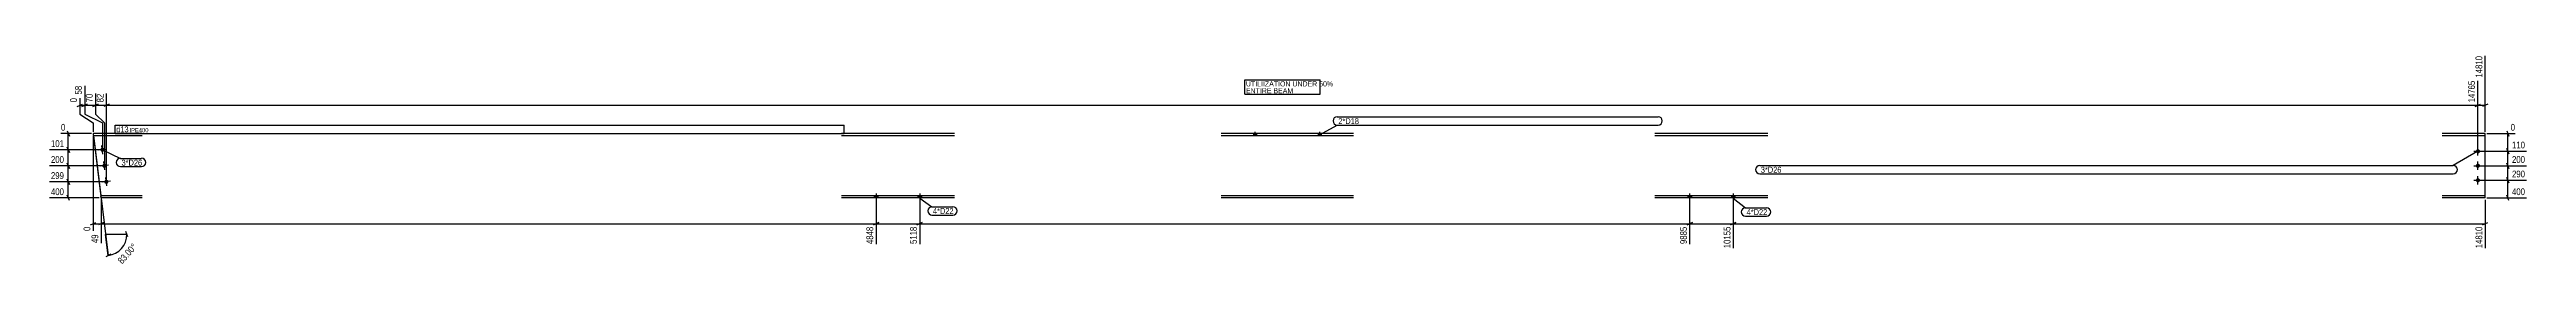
# Model space of a CAD drawing. Header units: millimetres. Extents: x 32 to 38340, y 21 to 1337.
# Drawn here: x 32 to 15368, y 21 to 1337 of the extents above; entities that cross this region are included whole.
import ezdxf

# ---------------------------------------------------------------- set-up
doc = ezdxf.new("R2010")
doc.units = ezdxf.units.MM
doc.linetypes.add('DXK_LINE_DOT2', pattern=[3.9198, 1.9599, -1.9599])
for name, color, linetype in [('MÅLSÆTNING', 7, 'Continuous'), ('STÅL', 7, 'Continuous'), ('TEKST', 7, 'Continuous')]:
    doc.layers.add(name, color=color, linetype=linetype)
doc.styles.add('Arial Narrow', font='ARIALN.TTF', dxfattribs={"height": 0.2})

msp = doc.modelspace()

# ---------------------------------------------------------------- hatches: boundary and pattern name
at = {"layer": 'STÅL', "linetype": 'Continuous'}
for points in [[(7487, 833), (7505, 833), (7505, 846), (7487, 846)], [(7887, 833), (7905, 833), (7905, 846), (7887, 846)], [(347, 744, -1), (373, 747, -1)], [(359, 644, -1), (385, 648, -1)], [(15055, 736, -1), (15081, 736, -1)], [(15055, 646, -1), (15081, 646, -1)], [(371, 545, -1), (397, 548, -1)], [(15055, 556, -1), (15081, 556, -1)], [(5139, 446), (5161, 446), (5161, 460), (5139, 460)], [(5139, 446), (5161, 446), (5161, 460), (5139, 460)], [(5409, 446), (5431, 446), (5431, 460), (5409, 460)], [(5409, 446), (5431, 446), (5431, 460), (5409, 460)], [(10176, 446), (10198, 446), (10198, 460), (10176, 460)], [(10176, 446), (10198, 446), (10198, 460), (10176, 460)], [(10446, 446), (10468, 446), (10468, 460), (10446, 460)], [(10446, 446), (10468, 446), (10468, 460), (10446, 460)]]:
    msp.add_hatch(color=3, dxfattribs=at).paths.add_polyline_path(points)

# ---------------------------------------------------------------- linework, layer by layer
at = {"layer": 'MÅLSÆTNING', "color": 7, "linetype": 'Continuous'}
for p, q in [((317, 1094), (317, 967)), ((384, 558), (384, 1094)), ((384, 558), (384, 1094)), ((15068, 747), (15068, 1174)), ((301, 1015), (334, 1028)), ((317, 1022), (384, 1022)), ((317, 967), (372, 912)), ((401, 1028), (368, 1015)), ((401, 1028), (368, 1015)), ((384, 1022), (15068, 1022)), ((15051, 1015), (15084, 1028)), ((291, 846), (103, 846)), ((142, 863), (155, 830)), ((302, 912), (302, 857)), ((302, 835), (302, 241)), ((304, 835), (395, 89)), ((360, 912), (360, 756)), ((360, 912), (360, 756)), ((372, 912), (372, 657)), ((372, 912), (372, 657)), ((15124, 846), (15298, 846)), ((15246, 863), (15259, 830)), ((373, 547), (33, 547)), ((142, 563), (155, 530)), ((155, 430), (142, 463)), ((148, 446), (148, 547)), ((15079, 556), (15368, 556)), ((15246, 573), (15259, 540)), ((15259, 430), (15246, 463)), ((15253, 446), (15253, 556)), ((340, 446), (33, 446)), ((351, 435), (351, 166)), ((351, 435), (351, 166)), ((5150, 404), (5150, 160)), ((5150, 404), (5150, 160)), ((5420, 404), (5420, 160)), ((10187, 404), (10187, 160)), ((10457, 404), (10457, 134)), ((10457, 404), (10457, 134)), ((15113, 435), (15113, 134)), ((15124, 446), (15368, 446)), ((286, 280), (319, 293)), ((302, 286), (351, 286)), ((368, 293), (335, 280)), ((368, 293), (335, 280)), ((351, 286), (5150, 286)), ((511, 220), (379, 220)), ((395, 89), (379, 220)), ((518, 204), (504, 237)), ((5166, 293), (5133, 280)), ((5133, 280), (5166, 293)), ((5150, 286), (5420, 286)), ((5403, 280), (5436, 293)), ((10171, 280), (10204, 293)), ((10474, 293), (10441, 280)), ((10441, 280), (10474, 293)), ((10457, 286), (15113, 286)), ((15096, 280), (15129, 293)), ((411, 98), (380, 80))]:
    msp.add_line(p, q, dxfattribs=at)
msp.add_arc((379, 220), 132, 277, 360, dxfattribs=at)
at = {"layer": 'STÅL', "color": 2, "linetype": 'Continuous'}
for p, q in [((605, 846), (302, 846)), ((302, 846), (348, 472)), ((605, 833), (304, 833)), ((5635, 846), (4935, 846)), ((5635, 833), (4935, 833)), ((8105, 846), (7287, 846)), ((8105, 833), (7287, 833)), ((10672, 846), (9972, 846)), ((10672, 833), (9972, 833)), ((15113, 846), (14847, 846)), ((15113, 833), (14847, 833)), ((15113, 833), (15113, 846)), ((15113, 812), (15113, 833)), ((15113, 446), (15113, 812)), ((348, 472), (350, 460)), ((605, 460), (350, 460)), ((351, 446), (350, 460)), ((605, 446), (351, 446)), ((5635, 460), (4935, 460)), ((5635, 446), (4935, 446)), ((8105, 460), (7287, 460)), ((8105, 446), (7287, 446)), ((10672, 460), (9972, 460)), ((10672, 446), (9972, 446)), ((15113, 460), (14847, 460)), ((15113, 446), (14847, 446))]:
    msp.add_line(p, q, dxfattribs=at)
at = {"layer": 'STÅL', "color": 3, "linetype": 'Continuous'}
for p, q in [((363, 719), (357, 771)), ((7487, 846), (7487, 833)), ((7496, 856), (7496, 833)), ((7505, 846), (7505, 833)), ((7887, 846), (7887, 833)), ((7896, 856), (7896, 833)), ((7905, 846), (7905, 833)), ((386, 748), (334, 742)), ((398, 649), (346, 643)), ((375, 620), (369, 672)), ((15042, 736), (15094, 736)), ((15042, 646), (15094, 646)), ((15068, 710), (15068, 762)), ((15068, 620), (15068, 672)), ((410, 550), (358, 544)), ((387, 521), (381, 573)), ((5150, 473), (5150, 400)), ((5150, 473), (5150, 400)), ((5420, 473), (5420, 400)), ((5420, 473), (5420, 400)), ((10187, 473), (10187, 400)), ((10187, 473), (10187, 400)), ((10457, 473), (10457, 400)), ((10457, 473), (10457, 400)), ((15042, 556), (15094, 556)), ((15068, 530), (15068, 582)), ((5139, 460), (5139, 446)), ((5139, 460), (5139, 446)), ((5161, 460), (5161, 446)), ((5161, 460), (5161, 446)), ((5409, 460), (5409, 446)), ((5409, 460), (5409, 446)), ((5431, 460), (5431, 446)), ((5431, 460), (5431, 446)), ((10176, 460), (10176, 446)), ((10176, 460), (10176, 446)), ((10198, 460), (10198, 446)), ((10198, 460), (10198, 446)), ((10446, 460), (10446, 446)), ((10446, 460), (10446, 446)), ((10468, 460), (10468, 446)), ((10468, 460), (10468, 446))]:
    msp.add_line(p, q, dxfattribs=at)
at = {"layer": 'STÅL', "color": 7, "linetype": 'DXK_LINE_DOT2'}
msp.add_line((15113, 812), (15113, 831), dxfattribs=at)

# ---------------------------------------------------------------- wipeouts: each hides what was drawn before it
at = {"color": 0}
for points in [[(595, 647), (595, 686), (478, 686), (478, 647)], [(14909, 603), (14909, 641), (10628, 641), (10628, 603)]]:
    msp.add_wipeout(points, dxfattribs=at).dxf.layer = 'TEKST'

# ---------------------------------------------------------------- next in the draw order: wipeouts: each hides what was drawn before it
at = {"color": 0, "linetype": 'Continuous'}
for points, layer in [([(375, 1103), (314, 1103), (314, 1031), (375, 1031)], 'MÅLSÆTNING'), ([(15059, 1183), (14997, 1183), (14997, 1031), (15059, 1031)], 'MÅLSÆTNING'), ([(130, 556), (130, 617), (32, 617), (32, 556)], 'MÅLSÆTNING'), ([(15368, 565), (15368, 626), (15270, 626), (15270, 565)], 'MÅLSÆTNING'), ([(342, 228), (281, 228), (281, 157), (342, 157)], 'MÅLSÆTNING'), ([(5141, 277), (5079, 277), (5079, 152), (5141, 152)], 'MÅLSÆTNING'), ([(5411, 277), (5349, 277), (5349, 152), (5411, 152)], 'MÅLSÆTNING'), ([(15104, 277), (15042, 277), (15042, 125), (15104, 125)], 'MÅLSÆTNING'), ([(7685, 1096), (7685, 1129), (7440, 1129), (7440, 1096)], 'TEKST')]:
    msp.add_wipeout(points, dxfattribs=at).dxf.layer = layer
at = {"color": 0}
for points, layer in [([(590, 142), (543, 183), (436, 61), (482, 21)], 'MÅLSÆTNING'), ([(9985, 905), (9985, 944), (8012, 944), (8012, 905)], 'TEKST'), ([(595, 647), (595, 686), (478, 686), (478, 647)], 'TEKST'), ([(14909, 603), (14909, 641), (10628, 641), (10628, 603)], 'TEKST'), ([(10657, 340), (10657, 378), (10540, 378), (10540, 340)], 'TEKST')]:
    msp.add_wipeout(points, dxfattribs=at).dxf.layer = layer

# ---------------------------------------------------------------- next in the draw order: linework, layer by layer
at = {"layer": 'MÅLSÆTNING', "color": 7, "linetype": 'Continuous'}
for p, q in [((15113, 857), (15113, 1328)), ((250, 1142), (250, 967)), ((317, 1094), (317, 967)), ((15068, 747), (15068, 1174)), ((233, 1015), (266, 1028)), ((250, 1022), (317, 1022)), ((250, 967), (360, 912)), ((334, 1028), (301, 1015)), ((317, 967), (372, 912)), ((15051, 1015), (15084, 1028)), ((15068, 1022), (15113, 1022)), ((15129, 1028), (15096, 1015)), ((361, 646), (33, 646)), ((142, 663), (155, 630)), ((15079, 646), (15368, 646)), ((15246, 663), (15259, 630)), ((5420, 404), (5420, 160)), ((5436, 293), (5403, 280)), ((5420, 286), (10187, 286))]:
    msp.add_line(p, q, dxfattribs=at)
at = {"layer": 'TEKST', "color": 7, "linetype": 'Continuous'}
for p, q in [((360, 745), (471, 692)), ((471, 692), (602, 692)), ((471, 641), (602, 641)), ((10621, 648), (14915, 648)), ((15068, 736), (14915, 648)), ((10621, 596), (14915, 596))]:
    msp.add_line(p, q, dxfattribs=at)
for centre, radius, start, end in [((471, 667), 25.9, 90, 270), ((602, 667), 25.8, 270, 90), ((10621, 622), 25.9, 90, 270), ((14915, 622), 25.8, 270, 90)]:
    msp.add_arc(centre, radius, start, end, dxfattribs=at)

# ---------------------------------------------------------------- next in the draw order: texts
at = {"layer": 'MÅLSÆTNING', "color": 3, "linetype": 'Continuous', "style": 'Arial Narrow'}
for s, p in [('82', (367, 1040)), ('14765', (15050, 1040)), ('4848', (5132, 160)), ('5118', (5402, 160)), ('14810', (15095, 134))]:
    msp.add_text(s, height=42, rotation=90.0002, dxfattribs=at).set_placement(p)
at = {"layer": 'MÅLSÆTNING', "color": 3, "style": 'Arial Narrow'}
msp.add_text('83.00°', height=42, rotation=48.5009, dxfattribs=at).set_placement((482, 33))
at = {"layer": 'TEKST', "color": 3, "style": 'Arial Narrow'}
for p in [(478, 647), (10628, 603)]:
    msp.add_text('3*D26', height=36.7, dxfattribs=at).set_placement(p)

# ---------------------------------------------------------------- next in the draw order: wipeouts: each hides what was drawn before it
at = {"color": 0, "linetype": 'Continuous'}
for points, layer in [([(130, 455), (130, 516), (32, 516), (32, 455)], 'MÅLSÆTNING'), ([(15368, 455), (15368, 516), (15270, 516), (15270, 455)], 'MÅLSÆTNING'), ([(293, 277), (232, 277), (232, 232), (293, 232)], 'MÅLSÆTNING'), ([(7892, 1139), (7892, 1172), (7440, 1172), (7440, 1139)], 'TEKST')]:
    msp.add_wipeout(points, dxfattribs=at).dxf.layer = layer
at = {"color": 0}
for points in [[(9985, 905), (9985, 944), (8012, 944), (8012, 905)], [(10657, 340), (10657, 378), (10540, 378), (10540, 340)]]:
    msp.add_wipeout(points, dxfattribs=at).dxf.layer = 'TEKST'

# ---------------------------------------------------------------- next in the draw order: linework, layer by layer
at = {"layer": 'MÅLSÆTNING', "color": 7, "linetype": 'Continuous'}
for p, q in [((148, 547), (148, 646)), ((15253, 556), (15253, 646)), ((373, 547), (33, 547)), ((155, 530), (142, 563)), ((15079, 556), (15368, 556)), ((15259, 540), (15246, 573))]:
    msp.add_line(p, q, dxfattribs=at)
at = {"layer": 'TEKST', "color": 7, "linetype": 'Continuous'}
for p, q in [((7434, 1179), (7899, 1179)), ((7434, 1090), (7434, 1179)), ((7434, 1090), (7899, 1090)), ((7899, 1090), (7899, 1179)), ((8005, 951), (9992, 951)), ((7896, 839), (8005, 899)), ((8005, 899), (9992, 899)), ((10457, 445), (10533, 385)), ((10533, 385), (10664, 385)), ((10533, 333), (10664, 333))]:
    msp.add_line(p, q, dxfattribs=at)
for centre, start, end in [((8005, 925), 90, 270), ((9992, 925), 270, 90), ((10664, 359), 270, 90)]:
    msp.add_arc(centre, 25.8, start, end, dxfattribs=at)

# ---------------------------------------------------------------- next in the draw order: texts
at = {"layer": 'MÅLSÆTNING', "color": 3, "linetype": 'Continuous', "style": 'Arial Narrow'}
for s, p in [('290', (15279, 574)), ('400', (41, 464)), ('299', (41, 564)), ('400', (15279, 464))]:
    msp.add_text(s, height=42, dxfattribs=at).set_placement(p)
for s, p in [('0', (285, 241)), ('49', (334, 166))]:
    msp.add_text(s, height=42, rotation=90.0002, dxfattribs=at).set_placement(p)
at = {"layer": 'TEKST', "color": 3, "linetype": 'Continuous', "style": 'Arial Narrow'}
for s, p in [('UTILIIZATION UNDER 50%', (7440, 1139)), ('ENTIRE BEAM', (7440, 1096))]:
    msp.add_text(s, height=31.5, dxfattribs=at).set_placement(p)
at = {"layer": 'TEKST', "color": 3, "style": 'Arial Narrow'}
for s, p in [('2*D18', (8012, 905)), ('4*D22', (10540, 340))]:
    msp.add_text(s, height=36.7, dxfattribs=at).set_placement(p)

# ---------------------------------------------------------------- next in the draw order: wipeouts: each hides what was drawn before it
at = {"color": 0, "linetype": 'Continuous'}
for points in [[(15104, 1337), (15042, 1337), (15042, 1185), (15104, 1185)], [(308, 1103), (247, 1103), (247, 1031), (308, 1031)], [(10179, 277), (10117, 277), (10117, 152), (10179, 152)]]:
    msp.add_wipeout(points, dxfattribs=at).dxf.layer = 'MÅLSÆTNING'
at = {"color": 0}
for points in [[(516, 854), (516, 892), (445, 892), (445, 854)], [(5619, 347), (5619, 385), (5502, 385), (5502, 347)]]:
    msp.add_wipeout(points, dxfattribs=at).dxf.layer = 'TEKST'

# ---------------------------------------------------------------- next in the draw order: linework, layer by layer
at = {"layer": 'MÅLSÆTNING', "color": 7, "linetype": 'Continuous'}
for p, q in [((250, 1142), (250, 967)), ((203, 1015), (236, 1028)), ((220, 1067), (220, 967)), ((220, 1022), (250, 1022)), ((220, 967), (302, 912)), ((266, 1028), (233, 1015)), ((250, 967), (360, 912)), ((10187, 404), (10187, 160)), ((10204, 293), (10171, 280)), ((10187, 286), (10457, 286))]:
    msp.add_line(p, q, dxfattribs=at)

# ---------------------------------------------------------------- next in the draw order: texts
at = {"layer": 'MÅLSÆTNING', "color": 3, "linetype": 'Continuous', "style": 'Arial Narrow'}
for s, p in [('14810', (15095, 1194)), ('70', (299, 1040)), ('9885', (10170, 160))]:
    msp.add_text(s, height=42, rotation=90.0002, dxfattribs=at).set_placement(p)

# ---------------------------------------------------------------- next in the draw order: wipeouts: each hides what was drawn before it
at = {"color": 0, "linetype": 'Continuous'}
for points in [[(130, 655), (130, 716), (32, 716), (32, 655)], [(15368, 655), (15368, 716), (15270, 716), (15270, 655)]]:
    msp.add_wipeout(points, dxfattribs=at).dxf.layer = 'MÅLSÆTNING'
at = {"color": 0}
for points in [[(516, 854), (516, 892), (445, 892), (445, 854)], [(5619, 347), (5619, 385), (5502, 385), (5502, 347)]]:
    msp.add_wipeout(points, dxfattribs=at).dxf.layer = 'TEKST'

# ---------------------------------------------------------------- next in the draw order: linework, layer by layer
at = {"layer": 'MÅLSÆTNING', "color": 7, "linetype": 'Continuous'}
for p, q in [((148, 745), (148, 846)), ((15253, 736), (15253, 846)), ((349, 745), (33, 745)), ((349, 745), (33, 745)), ((361, 646), (33, 646)), ((155, 729), (142, 762)), ((142, 762), (155, 729)), ((155, 630), (142, 663)), ((148, 646), (148, 745)), ((15079, 736), (15368, 736)), ((15079, 736), (15368, 736)), ((15079, 646), (15368, 646)), ((15259, 720), (15246, 753)), ((15246, 753), (15259, 720)), ((15259, 630), (15246, 663)), ((15253, 646), (15253, 736))]:
    msp.add_line(p, q, dxfattribs=at)
at = {"layer": 'TEKST', "color": 7, "linetype": 'Continuous'}
for p, q in [((439, 847), (439, 899)), ((5420, 445), (5496, 392)), ((5496, 392), (5626, 392)), ((5496, 340), (5626, 340))]:
    msp.add_line(p, q, dxfattribs=at)
for centre, radius, start, end in [((5496, 366), 25.9, 90, 270), ((5626, 366), 25.8, 270, 90)]:
    msp.add_arc(centre, radius, start, end, dxfattribs=at)

# ---------------------------------------------------------------- next in the draw order: texts
at = {"layer": 'MÅLSÆTNING', "color": 3, "linetype": 'Continuous', "style": 'Arial Narrow'}
for p in [(41, 664), (15279, 664)]:
    msp.add_text('200', height=42, dxfattribs=at).set_placement(p)
at = {"layer": 'TEKST', "color": 3, "style": 'Arial Narrow'}
msp.add_text('4*D22', height=36.7, dxfattribs=at).set_placement((5502, 347))

# ---------------------------------------------------------------- next in the draw order: wipeouts: each hides what was drawn before it
at = {"color": 0, "linetype": 'Continuous'}
for points in [[(241, 1151), (179, 1151), (179, 1080), (241, 1080)], [(10449, 277), (10387, 277), (10387, 125), (10449, 125)]]:
    msp.add_wipeout(points, dxfattribs=at).dxf.layer = 'MÅLSÆTNING'
at = {"color": 0}
msp.add_wipeout([(4945, 854), (4945, 881), (527, 881), (527, 854)], dxfattribs=at).dxf.layer = 'TEKST'

# ---------------------------------------------------------------- next in the draw order: linework, layer by layer
at = {"layer": 'TEKST', "color": 7, "linetype": 'Continuous'}
msp.add_arc((10533, 359), 25.9, 90, 270, dxfattribs=at)

# ---------------------------------------------------------------- next in the draw order: texts
at = {"layer": 'MÅLSÆTNING', "color": 3, "linetype": 'Continuous', "style": 'Arial Narrow'}
msp.add_text('10155', height=42, rotation=90.0002, dxfattribs=at).set_placement((10440, 134))

# ---------------------------------------------------------------- next in the draw order: wipeouts: each hides what was drawn before it
at = {"color": 0, "linetype": 'Continuous'}
for points in [[(211, 1076), (149, 1076), (149, 1031), (211, 1031)], [(138, 855), (138, 916), (94, 916), (94, 855)], [(15307, 855), (15307, 916), (15262, 916), (15262, 855)]]:
    msp.add_wipeout(points, dxfattribs=at).dxf.layer = 'MÅLSÆTNING'
at = {"color": 0}
msp.add_wipeout([(4945, 854), (4945, 881), (527, 881), (527, 854)], dxfattribs=at).dxf.layer = 'TEKST'

# ---------------------------------------------------------------- next in the draw order: linework, layer by layer
at = {"layer": 'TEKST', "color": 7, "linetype": 'Continuous'}
for p, q in [((439, 899), (4952, 899)), ((439, 847), (4952, 847)), ((4952, 847), (4952, 899))]:
    msp.add_line(p, q, dxfattribs=at)

# ---------------------------------------------------------------- next in the draw order: texts
at = {"layer": 'MÅLSÆTNING', "color": 3, "linetype": 'Continuous', "style": 'Arial Narrow'}
for s, p in [('58', (232, 1089)), ('0', (202, 1040))]:
    msp.add_text(s, height=42, rotation=90.0002, dxfattribs=at).set_placement(p)
for p in [(103, 864), (15271, 864)]:
    msp.add_text('0', height=42, dxfattribs=at).set_placement(p)
at = {"layer": 'TEKST', "color": 3, "style": 'Arial Narrow'}
for s, height, p in [('d13', 36.7, (445, 854)), ('IPE400', 26.2, (527, 854))]:
    msp.add_text(s, height=height, dxfattribs=at).set_placement(p)

# ---------------------------------------------------------------- next in the draw order: wipeouts: each hides what was drawn before it
at = {"color": 0, "linetype": 'Continuous'}
for points in [[(130, 754), (130, 816), (32, 816), (32, 754)], [(15368, 745), (15368, 806), (15270, 806), (15270, 745)]]:
    msp.add_wipeout(points, dxfattribs=at).dxf.layer = 'MÅLSÆTNING'

# ---------------------------------------------------------------- next in the draw order: texts
at = {"layer": 'MÅLSÆTNING', "color": 3, "linetype": 'Continuous', "style": 'Arial Narrow'}
for s, p in [('101', (41, 763)), ('110', (15279, 754))]:
    msp.add_text(s, height=42, dxfattribs=at).set_placement(p)

doc.saveas('drawing.dxf')
